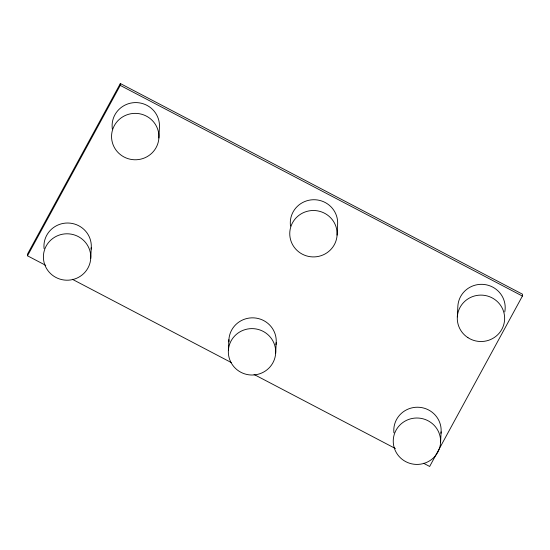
<?xml version="1.0" encoding="UTF-8"?>
<svg xmlns="http://www.w3.org/2000/svg" width="550" height="550" viewBox="0 0 550 550"><rect width="100%" height="100%" fill="white"/><g stroke="black" fill="none" stroke-linecap="round" stroke-linejoin="round"><path stroke-width="0.82" d="M45.746 265.354L27.5 255.791L27.596 253.935L120.34 83.538L522.5 294.209L522.404 296.065L429.66 466.462L423.582 463.279M90.729 258.418A23.691 23.21 2.9 0 0 56.464 236.232A23.691 23.21 2.9 0 0 54.044 276.354A23.691 23.21 2.9 0 0 90.729 258.418L91.272 247.637M27.5 255.791L120.244 85.394L120.34 83.538M158.888 137.988A23.691 23.21 2.9 0 0 124.623 115.802A23.691 23.21 2.9 0 0 122.21 155.925A23.691 23.21 2.9 0 0 158.888 137.988L159.438 127.208A23.691 23.21 2.9 0 0 134.853 102.603A23.691 23.21 2.9 0 0 112.324 128.934M228.367 350.405L228.91 339.625M275.66 353.237A23.691 23.21 2.9 0 0 241.402 331.052A23.691 23.21 2.9 0 0 238.982 371.174A23.691 23.21 2.9 0 0 275.66 353.237L276.21 342.457M337.088 235.125A23.691 23.21 2.9 0 0 302.823 212.939A23.691 23.21 2.9 0 0 300.403 253.062A23.691 23.21 2.9 0 0 337.088 235.125L337.631 224.345A23.691 23.21 2.9 0 0 313.053 199.739A23.691 23.21 2.9 0 0 290.517 226.064M440.571 442.633A23.691 23.21 2.9 0 0 406.306 420.447A23.691 23.21 2.9 0 0 403.893 460.57A23.691 23.21 2.9 0 0 440.571 442.633L441.114 431.853M457.318 316.896L457.861 306.116A23.691 23.21 2.9 0 1 484.454 284.508A23.691 23.21 2.9 0 1 504.776 311.96M120.244 85.394L522.404 296.065M72.352 279.29L231.241 362.526M254.045 374.467L395.45 448.546M393.91 432.816A23.691 23.21 2.9 0 1 417.697 407.227A23.691 23.21 2.9 0 1 440.976 433.359M228.889 341.901A23.691 23.21 2.9 0 1 253.956 317.879A23.691 23.21 2.9 0 1 275.956 344.719M44.069 248.6A23.691 23.21 2.9 0 1 67.856 223.011A23.691 23.21 2.9 0 1 91.135 249.143M467.933 337.666A23.691 23.21 2.9 0 0 504.611 319.729A23.691 23.21 2.9 0 0 470.353 297.543A23.691 23.21 2.9 0 0 467.933 337.666"/></g></svg>
